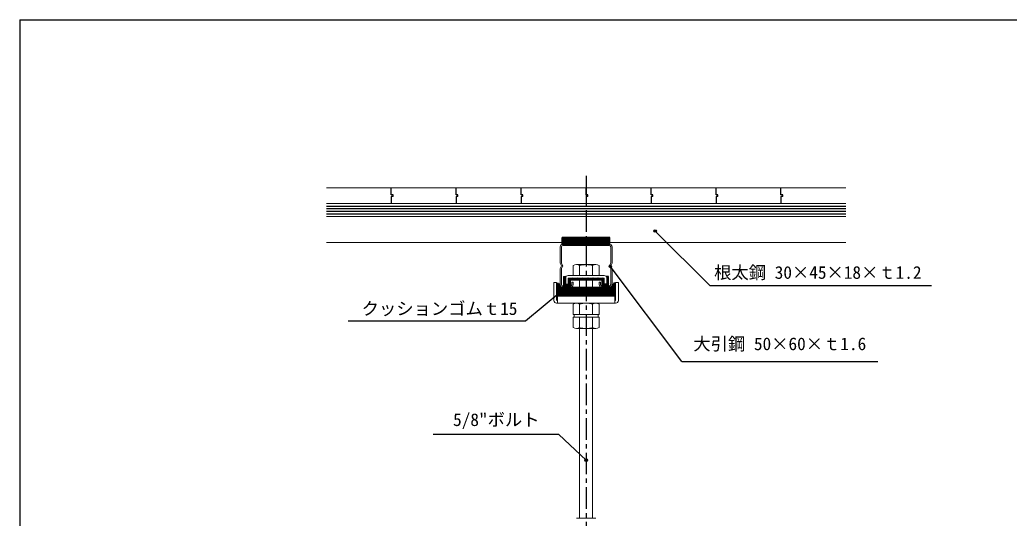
# Model space of a CAD drawing. Units: millimetres, scale not verified. Extents: x -1034 to 1028, y -730 to 707.
# Drawn here: x -1034 to 109, y 131 to 707 of the extents above; entities that cross this region are included whole.
import ezdxf
from ezdxf.enums import TextEntityAlignment as Align

# ---------------------------------------------------------------- set-up
doc = ezdxf.new("R2010")
doc.units = ezdxf.units.MM
doc.header["$LTSCALE"] = 5
doc.header["$PDMODE"] = 32
doc.header["$PDSIZE"] = 3
doc.linetypes.add('CHAIN1', pattern=[8, 5, -1, 1, -1])
for name, color, linetype in [('0-0_中心線', 4, 'CHAIN1'), ('0-2_太線１', 3, 'Continuous'), ('0-4_細線', 4, 'Continuous'), ('0-6_文字', 7, 'Continuous'), ('F-1_中線', 7, 'Continuous')]:
    doc.layers.add(name, color=color, linetype=linetype)
doc.layers.add('0-1_中線', color=7, linetype='Continuous', lineweight=18)
doc.styles.add('ＭＳ ゴシック', font='')
doc.styles.get('ＭＳ ゴシック').set_extended_font_data('MS Gothic')

msp = doc.modelspace()

# ---------------------------------------------------------------- linework, layer by layer
at = {"layer": '0-0_中心線'}
msp.add_line((-380.012, 526.854), (-380.012, -487.237), dxfattribs=at)
at = {"layer": '0-1_中線'}
for p, q in [((-680.012, 512.763), (-80.012, 512.763)), ((-680.012, 494.763), (-80.012, 494.763)), ((-680.012, 479.763), (-80.012, 479.763)), ((-680.012, 449.763), (-409.382, 449.763)), ((-409.382, 449.763), (-407.512, 449.763)), ((-406.812, 447.763), (-380.012, 447.763)), ((-406.812, 446.163), (-380.012, 446.163)), ((-353.212, 447.763), (-380.012, 447.763)), ((-353.212, 446.163), (-380.012, 446.163)), ((-352.512, 449.763), (-80.012, 449.763)), ((-410.012, 444.563), (-410.012, 426.562)), ((-408.412, 444.563), (-408.412, 425.763)), ((-351.612, 444.563), (-351.612, 425.763)), ((-350.012, 444.563), (-350.012, 426.562)), ((-408.612, 422.763), (-409.674, 425.039)), ((-407.12, 423.215), (-408.412, 425.763)), ((-395.023, 422.902), (-395.023, 411.563)), ((-368.754, 424.063), (-391.271, 424.063)), ((-387.518, 422.902), (-387.518, 411.563)), ((-372.507, 422.902), (-372.507, 411.563)), ((-365.001, 422.902), (-365.001, 411.563)), ((-352.904, 423.215), (-351.612, 425.763)), ((-351.412, 422.763), (-350.35, 425.039)), ((-410.012, 418.964), (-410.012, 400.963)), ((-408.612, 422.763), (-409.674, 420.487)), ((-407.12, 422.311), (-408.412, 419.763)), ((-408.412, 419.763), (-408.412, 400.963)), ((-359.212, 411.563), (-400.812, 411.563)), ((-395.023, 411.563), (-365.001, 411.563)), ((-352.904, 422.311), (-351.612, 419.763)), ((-351.612, 419.763), (-351.612, 400.963)), ((-351.412, 422.763), (-350.35, 420.487)), ((-350.012, 418.964), (-350.012, 400.963)), ((-417.262, 403.563), (-414.062, 403.563)), ((-417.262, 382.763), (-417.262, 403.563)), ((-414.062, 383.263), (-414.062, 403.563)), ((-400.812, 401.563), (-404.012, 401.563)), ((-400.812, 408.363), (-400.812, 401.563)), ((-359.212, 408.363), (-400.812, 408.363)), ((-387.519, 397.763), (-387.519, 406.363)), ((-372.507, 397.763), (-372.507, 406.363)), ((-359.212, 401.563), (-359.212, 408.363)), ((-356.012, 401.563), (-359.212, 401.563)), ((-345.962, 383.263), (-345.962, 403.563)), ((-345.962, 403.563), (-342.762, 403.563)), ((-342.762, 382.763), (-342.762, 403.563)), ((-407.012, 399.376), (-398.212, 399.363)), ((-406.812, 397.763), (-398.212, 397.763)), ((-353.012, 399.376), (-361.812, 399.363)), ((-353.212, 397.763), (-361.812, 397.763)), ((-414.062, 379.563), (-413.262, 379.563)), ((-413.562, 382.763), (-413.262, 382.763)), ((-413.262, 387.563), (-413.262, 379.563)), ((-346.762, 379.563), (-413.262, 379.563)), ((-395.023, 378.402), (-395.023, 366.563)), ((-391.271, 379.563), (-368.754, 379.563)), ((-387.518, 378.402), (-387.518, 366.563)), ((-372.507, 378.402), (-372.507, 366.563)), ((-365.001, 378.402), (-365.001, 366.563)), ((-346.462, 382.763), (-346.762, 382.763)), ((-345.962, 379.563), (-346.762, 379.563)), ((-395.023, 366.563), (-365.001, 366.563)), ((-394.012, 363.7), (-394.012, 366.063)), ((-393.512, 366.563), (-366.512, 366.563)), ((-366.012, 366.063), (-366.012, 363.7)), ((-395.023, 351.361), (-395.023, 363.2)), ((-395.023, 363.2), (-365.001, 363.2)), ((-393.512, 363.2), (-366.512, 363.2)), ((-387.518, 351.361), (-387.518, 363.2)), ((-372.507, 351.361), (-372.507, 363.2)), ((-365.001, 351.361), (-365.001, 363.2)), ((-391.271, 350.2), (-368.754, 350.2)), ((-387.519, 169.171), (-387.519, 353.2)), ((-372.507, 169.171), (-372.507, 353.2)), ((-387.519, 131.127), (-387.519, 169.171)), ((-372.507, 131.127), (-372.507, 169.171)), ((-391.271, 131.127), (-368.754, 131.127))]:
    msp.add_line(p, q, dxfattribs=at)
for points in [[(-396.612, 400.963), (-396.612, 403.763), (-395.012, 403.763), (-395.012, 400.963)], [(-363.412, 400.963), (-363.412, 403.763), (-365.012, 403.763), (-365.012, 400.963)], [(-413.262, 387.563), (-346.762, 387.563), (-346.762, 379.563)]]:
    msp.add_lwpolyline(points, dxfattribs=at)
for centre, radius, start, end in [((-406.812, 444.563), 3.2, 90, 180), ((-406.812, 444.563), 1.6, 90, 180), ((-353.212, 444.563), 3.2, 0, 90), ((-353.212, 444.563), 1.6, 0, 90), ((-406.412, 426.562), 3.6, 180, 205.01689), ((-408.012, 422.763), 1, 333.11174, 26.88826), ((-391.271, 417.418), 6.645, 55.61575, 124.38425), ((-380.012, 399.224), 24.839, 72.41205, 107.58795), ((-368.754, 417.418), 6.645, 55.61575, 124.38425), ((-352.012, 422.763), 1, 153.11174, 206.88826), ((-353.612, 426.562), 3.6, 334.98311, 0), ((-406.412, 418.964), 3.6, 154.98311, 180), ((-400.812, 408.363), 3.2, 90, 180), ((-359.212, 408.363), 3.2, 0, 90), ((-353.612, 418.964), 3.6, 0, 25.01689), ((-406.812, 400.963), 3.2, 180, 270), ((-406.812, 400.963), 1.6, 180, 270), ((-398.212, 400.963), 3.2, 270, 0), ((-398.212, 400.963), 1.6, 270, 0), ((-361.812, 400.963), 3.2, 180, 270), ((-361.812, 400.963), 1.6, 180, 270), ((-353.212, 400.963), 3.2, 270, 0), ((-353.212, 400.963), 1.6, 270, 0), ((-414.062, 382.763), 3.2, 180, 270), ((-413.562, 383.263), 0.5, 180, 270), ((-391.271, 372.918), 6.645, 55.61575, 124.38425), ((-380.012, 354.724), 24.839, 72.41205, 107.58795), ((-368.754, 372.918), 6.645, 55.61575, 124.38425), ((-346.462, 383.263), 0.5, 270, 0), ((-345.962, 382.763), 3.2, 270, 0), ((-393.512, 366.063), 0.5, 90, 180), ((-366.512, 366.063), 0.5, 0, 90), ((-393.512, 363.7), 0.5, 180, 270), ((-366.512, 363.7), 0.5, 270, 0), ((-391.271, 356.845), 6.645, 235.61575, 304.38425), ((-380.012, 375.039), 24.839, 252.41205, 287.58795), ((-368.754, 356.845), 6.645, 235.61575, 304.38425)]:
    msp.add_arc(centre, radius, start, end, dxfattribs=at)
at = {"layer": '0-2_太線１'}
for p, q in [((-680.012, 491.763), (-80.012, 491.763)), ((-680.012, 488.763), (-80.012, 488.763)), ((-680.012, 485.763), (-80.012, 485.763)), ((-680.012, 482.763), (-80.012, 482.763)), ((-407.512, 447.763), (-407.512, 455.263)), ((-407.512, 454.678), (-406.927, 455.263)), ((-407.512, 453.971), (-406.22, 455.263)), ((-407.512, 453.264), (-405.513, 455.263)), ((-407.512, 452.557), (-404.806, 455.263)), ((-407.512, 451.85), (-404.099, 455.263)), ((-352.512, 455.263), (-407.512, 455.263)), ((-407.512, 450.435), (-404.684, 453.263)), ((-407.512, 449.021), (-403.27, 453.263)), ((-407.512, 448.314), (-402.563, 453.263)), ((-407.512, 451.142), (-405.512, 453.142)), ((-407.512, 449.728), (-405.512, 451.728)), ((-407.356, 447.763), (-399.856, 455.263)), ((-406.649, 447.763), (-399.149, 455.263)), ((-405.942, 447.763), (-398.442, 455.263)), ((-405.512, 451.728), (-401.977, 455.263)), ((-405.512, 453.142), (-403.391, 455.263)), ((-405.235, 447.763), (-397.735, 455.263)), ((-404.684, 453.263), (-402.684, 455.263)), ((-404.528, 447.763), (-397.028, 455.263)), ((-403.82, 447.763), (-396.32, 455.263)), ((-403.27, 453.263), (-401.27, 455.263)), ((-403.113, 447.763), (-395.613, 455.263)), ((-402.563, 453.263), (-400.563, 455.263)), ((-402.406, 447.763), (-394.906, 455.263)), ((-401.699, 447.763), (-394.199, 455.263)), ((-400.992, 447.763), (-393.492, 455.263)), ((-400.285, 447.763), (-392.785, 455.263)), ((-399.578, 447.763), (-392.078, 455.263)), ((-398.871, 447.763), (-391.371, 455.263)), ((-398.164, 447.763), (-390.664, 455.263)), ((-397.456, 447.763), (-389.956, 455.263)), ((-396.749, 447.763), (-389.249, 455.263)), ((-396.042, 447.763), (-388.542, 455.263)), ((-395.335, 447.763), (-387.835, 455.263)), ((-394.628, 447.763), (-387.128, 455.263)), ((-393.921, 447.763), (-386.421, 455.263)), ((-393.214, 447.763), (-385.714, 455.263)), ((-392.507, 447.763), (-387.127, 453.142)), ((-391.8, 447.763), (-386.3, 453.263)), ((-391.092, 447.763), (-387.127, 451.728)), ((-390.385, 447.763), (-384.885, 453.263)), ((-389.678, 447.763), (-384.178, 453.263)), ((-388.971, 447.763), (-381.471, 455.263)), ((-388.264, 447.763), (-380.764, 455.263)), ((-387.557, 447.763), (-380.057, 455.263)), ((-387.127, 453.142), (-385.007, 455.263)), ((-387.127, 451.728), (-383.592, 455.263)), ((-386.85, 447.763), (-379.35, 455.263)), ((-386.3, 453.263), (-384.3, 455.263)), ((-386.143, 447.763), (-378.643, 455.263)), ((-385.436, 447.763), (-377.936, 455.263)), ((-384.885, 453.263), (-382.885, 455.263)), ((-384.729, 447.763), (-377.229, 455.263)), ((-384.178, 453.263), (-382.178, 455.263)), ((-384.021, 447.763), (-376.521, 455.263)), ((-383.314, 447.763), (-375.814, 455.263)), ((-382.607, 447.763), (-375.107, 455.263)), ((-381.9, 447.763), (-374.4, 455.263)), ((-381.193, 447.763), (-373.693, 455.263)), ((-380.486, 447.763), (-372.986, 455.263)), ((-379.779, 447.763), (-372.279, 455.263)), ((-379.072, 447.763), (-371.572, 455.263)), ((-378.365, 447.763), (-370.865, 455.263)), ((-377.657, 447.763), (-370.157, 455.263)), ((-376.95, 447.763), (-369.45, 455.263)), ((-376.243, 447.763), (-368.743, 455.263)), ((-375.536, 447.763), (-368.036, 455.263)), ((-374.829, 447.763), (-367.329, 455.263)), ((-374.122, 447.763), (-366.622, 455.263)), ((-373.415, 447.763), (-365.915, 455.263)), ((-372.708, 447.763), (-365.208, 455.263)), ((-372.001, 447.763), (-364.501, 455.263)), ((-371.293, 447.763), (-363.793, 455.263)), ((-370.586, 447.763), (-363.086, 455.263)), ((-369.879, 447.763), (-362.379, 455.263)), ((-369.172, 447.763), (-361.672, 455.263)), ((-368.465, 447.763), (-360.965, 455.263)), ((-367.758, 447.763), (-360.258, 455.263)), ((-367.051, 447.763), (-359.551, 455.263)), ((-366.344, 447.763), (-358.844, 455.263)), ((-365.637, 447.763), (-358.137, 455.263)), ((-364.93, 447.763), (-357.43, 455.263)), ((-364.222, 447.763), (-356.722, 455.263)), ((-363.515, 447.763), (-356.015, 455.263)), ((-362.808, 447.763), (-355.308, 455.263)), ((-362.101, 447.763), (-354.601, 455.263)), ((-361.394, 447.763), (-353.894, 455.263)), ((-360.687, 447.763), (-353.187, 455.263)), ((-359.98, 447.763), (-352.512, 455.231)), ((-359.273, 447.763), (-352.512, 454.524)), ((-358.566, 447.763), (-352.512, 453.817)), ((-357.858, 447.763), (-352.512, 453.109)), ((-357.151, 447.763), (-352.512, 452.402)), ((-356.444, 447.763), (-352.512, 451.695)), ((-355.737, 447.763), (-352.512, 450.988)), ((-355.03, 447.763), (-352.512, 450.281)), ((-354.323, 447.763), (-352.512, 449.574)), ((-353.616, 447.763), (-352.512, 448.867)), ((-352.909, 447.763), (-352.512, 448.16)), ((-414.012, 402.763), (-412.012, 402.763)), ((-412.577, 402.763), (-414.012, 401.388)), ((-414.012, 402.763), (-414.012, 383.045)), ((-411.768, 402.153), (-414.012, 400.004)), ((-411.368, 401.152), (-414.012, 398.619)), ((-410.967, 400.151), (-414.012, 397.235)), ((-412.012, 402.763), (-410.012, 397.763)), ((-404.97, 410.363), (-406.012, 409.365)), ((-406.012, 410.363), (-404.012, 410.363)), ((-406.012, 410.363), (-406.012, 399.363)), ((-404.012, 409.896), (-406.012, 407.98)), ((-404.012, 408.511), (-406.012, 406.596)), ((-404.012, 407.126), (-406.012, 405.211)), ((-404.012, 405.742), (-406.012, 403.826)), ((-404.012, 404.357), (-406.012, 402.442)), ((-404.012, 402.972), (-406.012, 401.057)), ((-404.012, 401.588), (-406.012, 399.672)), ((-402.801, 401.363), (-404.889, 399.363)), ((-404.012, 410.363), (-404.012, 401.363)), ((-404.012, 408.363), (-404.012, 401.563)), ((-404.012, 401.363), (-400.012, 401.363)), ((-401.355, 401.363), (-403.444, 399.363)), ((-398.012, 403.18), (-401.998, 399.363)), ((-398.012, 401.796), (-400.552, 399.363)), ((-396.938, 408.363), (-400.012, 405.419)), ((-398.384, 408.363), (-400.012, 406.803)), ((-399.829, 408.363), (-400.012, 408.188)), ((-400.012, 401.363), (-400.012, 408.363)), ((-400.012, 408.363), (-362.012, 408.363)), ((-398.012, 405.95), (-400.012, 404.034)), ((-398.012, 404.565), (-400.012, 402.649)), ((-398.012, 400.411), (-399.106, 399.363)), ((-398.012, 406.363), (-362.012, 406.363)), ((-398.012, 399.363), (-398.012, 406.363)), ((-395.492, 408.363), (-397.58, 406.363)), ((-394.046, 408.363), (-396.135, 406.363)), ((-392.601, 408.363), (-394.689, 406.363)), ((-391.155, 408.363), (-393.243, 406.363)), ((-389.709, 408.363), (-391.797, 406.363)), ((-388.264, 408.363), (-390.352, 406.363)), ((-388.264, 408.363), (-390.352, 406.363)), ((-386.818, 408.363), (-388.906, 406.363)), ((-385.372, 408.363), (-387.46, 406.363)), ((-383.926, 408.363), (-386.014, 406.363)), ((-382.481, 408.363), (-384.569, 406.363)), ((-381.035, 408.363), (-383.123, 406.363)), ((-381.035, 408.363), (-383.123, 406.363)), ((-379.589, 408.363), (-381.677, 406.363)), ((-378.143, 408.363), (-380.232, 406.363)), ((-376.698, 408.363), (-378.786, 406.363)), ((-375.252, 408.363), (-377.34, 406.363)), ((-373.806, 408.363), (-375.894, 406.363)), ((-373.806, 408.363), (-375.894, 406.363)), ((-372.36, 408.363), (-374.449, 406.363)), ((-370.915, 408.363), (-373.003, 406.363)), ((-369.469, 408.363), (-371.557, 406.363)), ((-368.023, 408.363), (-370.111, 406.363)), ((-366.577, 408.363), (-368.666, 406.363)), ((-366.577, 408.363), (-368.666, 406.363)), ((-365.132, 408.363), (-367.22, 406.363)), ((-363.686, 408.363), (-365.774, 406.363)), ((-362.24, 408.363), (-364.328, 406.363)), ((-360.794, 408.363), (-362.883, 406.363)), ((-362.012, 408.363), (-360.012, 408.363)), ((-360.012, 407.509), (-362.012, 405.594)), ((-362.012, 406.363), (-362.012, 399.363)), ((-360.012, 406.125), (-362.012, 404.209)), ((-360.012, 404.74), (-362.012, 402.824)), ((-360.012, 403.355), (-362.012, 401.44)), ((-360.012, 401.971), (-362.012, 400.055)), ((-359.201, 401.363), (-361.289, 399.363)), ((-346.012, 401.436), (-360.497, 387.563)), ((-360.012, 408.363), (-360.012, 401.363)), ((-356.012, 401.363), (-360.012, 401.363)), ((-357.755, 401.363), (-359.843, 399.363)), ((-346.012, 400.052), (-359.052, 387.563)), ((-356.309, 401.363), (-358.398, 399.363)), ((-354.012, 402.179), (-356.952, 399.363)), ((-355.587, 410.363), (-356.012, 409.956)), ((-354.141, 410.363), (-356.012, 408.571)), ((-356.012, 410.363), (-356.012, 401.363)), ((-354.012, 410.363), (-356.012, 410.363)), ((-354.012, 409.102), (-356.012, 407.186)), ((-356.012, 408.363), (-356.012, 401.563)), ((-354.012, 407.717), (-356.012, 405.802)), ((-354.012, 406.332), (-356.012, 404.417)), ((-354.012, 404.948), (-356.012, 403.032)), ((-354.012, 403.563), (-356.012, 401.648)), ((-354.012, 400.794), (-355.506, 399.363)), ((-354.012, 399.363), (-354.012, 410.363)), ((-348.012, 402.763), (-350.012, 397.763)), ((-346.073, 402.763), (-349.217, 399.752)), ((-347.518, 402.763), (-348.319, 401.996)), ((-346.012, 402.763), (-348.012, 402.763)), ((-346.012, 383.045), (-346.012, 402.763)), ((-410.567, 399.15), (-414.012, 395.85)), ((-410.166, 398.149), (-414.012, 394.465)), ((-407.677, 397.763), (-414.012, 391.696)), ((-409.123, 397.763), (-414.012, 393.081)), ((-406.232, 397.763), (-414.012, 390.311)), ((-404.786, 397.763), (-414.012, 388.927)), ((-403.34, 397.763), (-414.012, 387.542)), ((-406.232, 397.763), (-414.012, 390.311)), ((-401.894, 397.763), (-412.544, 387.563)), ((-400.449, 397.763), (-411.099, 387.563)), ((-350.012, 397.763), (-410.012, 397.763)), ((-399.003, 397.763), (-409.653, 387.563)), ((-397.557, 397.763), (-408.207, 387.563)), ((-396.111, 397.763), (-406.761, 387.563)), ((-406.012, 399.363), (-398.012, 399.363)), ((-394.666, 397.763), (-405.316, 387.563)), ((-393.22, 397.763), (-403.87, 387.563)), ((-391.774, 397.763), (-402.424, 387.563)), ((-390.328, 397.763), (-400.978, 387.563)), ((-388.883, 397.763), (-399.533, 387.563)), ((-387.437, 397.763), (-398.087, 387.563)), ((-385.991, 397.763), (-396.641, 387.563)), ((-384.545, 397.763), (-395.195, 387.563)), ((-383.1, 397.763), (-393.75, 387.563)), ((-381.654, 397.763), (-392.304, 387.563)), ((-380.208, 397.763), (-390.858, 387.563)), ((-378.762, 397.763), (-389.412, 387.563)), ((-377.317, 397.763), (-387.967, 387.563)), ((-375.871, 397.763), (-386.521, 387.563)), ((-374.425, 397.763), (-385.075, 387.563)), ((-372.979, 397.763), (-383.629, 387.563)), ((-371.534, 397.763), (-382.184, 387.563)), ((-370.088, 397.763), (-380.738, 387.563)), ((-368.642, 397.763), (-379.292, 387.563)), ((-367.196, 397.763), (-377.846, 387.563)), ((-365.751, 397.763), (-376.401, 387.563)), ((-364.305, 397.763), (-374.955, 387.563)), ((-362.859, 397.763), (-373.509, 387.563)), ((-361.413, 397.763), (-372.063, 387.563)), ((-359.968, 397.763), (-370.618, 387.563)), ((-358.522, 397.763), (-369.172, 387.563)), ((-357.076, 397.763), (-367.726, 387.563)), ((-355.63, 397.763), (-366.28, 387.563)), ((-354.185, 397.763), (-364.835, 387.563)), ((-352.739, 397.763), (-363.389, 387.563)), ((-362.012, 399.363), (-354.012, 399.363)), ((-351.293, 397.763), (-361.943, 387.563)), ((-346.012, 398.667), (-357.606, 387.563)), ((-346.012, 397.282), (-356.16, 387.563)), ((-346.012, 395.898), (-354.714, 387.563)), ((-346.012, 394.513), (-353.269, 387.563)), ((-346.012, 393.128), (-351.823, 387.563)), ((-346.012, 391.744), (-350.377, 387.563)), ((-346.012, 390.359), (-348.931, 387.563)), ((-346.012, 388.974), (-347.486, 387.563)), ((-413.262, 386.876), (-414.012, 386.157)), ((-413.262, 385.491), (-414.012, 384.773)), ((-413.262, 384.106), (-414.012, 383.388)), ((-413.562, 382.763), (-413.262, 382.763)), ((-346.012, 387.59), (-346.762, 386.871)), ((-346.012, 386.205), (-346.762, 385.487)), ((-346.012, 384.82), (-346.762, 384.102)), ((-346.762, 382.763), (-346.462, 382.763)), ((-346.012, 383.436), (-346.715, 382.763))]:
    msp.add_line(p, q, dxfattribs=at)
msp.add_lwpolyline([(-407.512, 447.763), (-352.512, 447.763), (-352.512, 455.263)], dxfattribs=at)
at = {"layer": '0-4_細線'}
for points in [[(-603.012, 502.763), (-603.012, 504.763), (-605.012, 504.763), (-605.012, 512.763)], [(-603.012, 502.763), (-605.012, 502.763), (-605.012, 494.763)], [(-528.012, 502.763), (-528.012, 504.763), (-530.012, 504.763), (-530.012, 512.763)], [(-528.012, 502.763), (-530.012, 502.763), (-530.012, 494.763)], [(-453.012, 502.763), (-453.012, 504.763), (-455.012, 504.763), (-455.012, 512.763)], [(-453.012, 502.763), (-455.012, 502.763), (-455.012, 494.763)], [(-378.012, 502.763), (-378.012, 504.763), (-380.012, 504.763), (-380.012, 512.763)], [(-378.012, 502.763), (-380.012, 502.763), (-380.012, 494.763)], [(-303.012, 502.763), (-303.012, 504.763), (-305.012, 504.763), (-305.012, 512.763)], [(-303.012, 502.763), (-305.012, 502.763), (-305.012, 494.763)], [(-228.012, 502.763), (-228.012, 504.763), (-230.012, 504.763), (-230.012, 512.763)], [(-228.012, 502.763), (-230.012, 502.763), (-230.012, 494.763)], [(-153.012, 502.763), (-153.012, 504.763), (-155.012, 504.763), (-155.012, 512.763)], [(-153.012, 502.763), (-155.012, 502.763), (-155.012, 494.763)]]:
    msp.add_lwpolyline(points, dxfattribs=at)
at = {"layer": '0-6_文字'}
for p, q in [((-300.221, 462.918), (-237.303, 400)), ((-269.408, 312.363), (-352.079, 422.206)), ((-237.303, 400), (18.941, 400)), ((-409.212, 392.663), (-449.956, 358.658)), ((-449.956, 358.658), (-654.68, 358.658)), ((-269.408, 312.363), (-43.037, 312.363)), ((-411.584, 227.919), (-556.5, 227.919)), ((-380.012, 198.151), (-411.584, 227.919))]:
    msp.add_line(p, q, dxfattribs=at)
for p in [(-300.221, 462.918), (-352.079, 422.206), (-409.212, 392.663), (-380.012, 198.151)]:
    msp.add_point(p, dxfattribs=at)
at = {"layer": 'F-1_中線'}
for q in [(1028.45, 706.939), (-1034.05, -718.061)]:
    msp.add_line((-1034.05, 706.939), q, dxfattribs=at)

# ---------------------------------------------------------------- texts
at = {"layer": '0-6_文字', "style": 'ＭＳ ゴシック'}
for s, p in [('根太鋼 30×45×18×ｔ1.2', (-232.201, 403.298)), ('クッションゴムｔ15', (-639.281, 361.547)), ('大引鋼 50×60×ｔ1.6', (-256.196, 320.869)), ('5/8"ボルト', (-533.682, 233.22))]:
    msp.add_text(s, height=14.66, dxfattribs=at).set_placement(p, align=Align.BOTTOM_LEFT)

doc.saveas('drawing.dxf')
